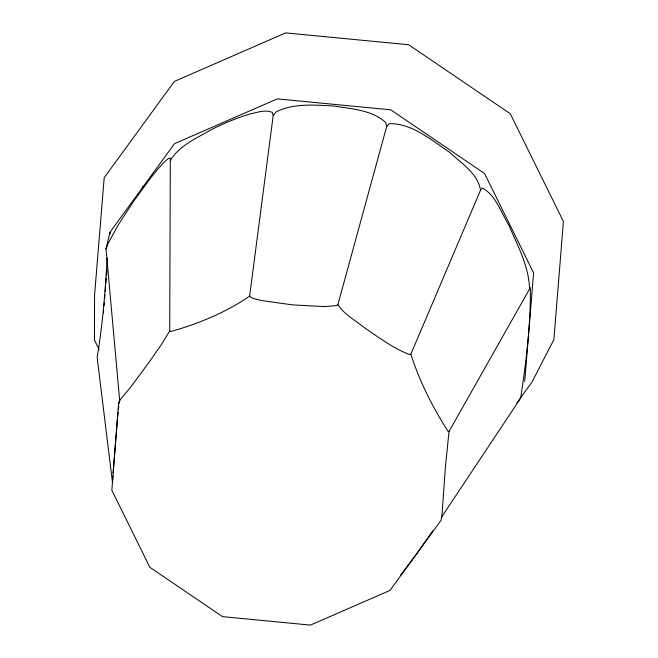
<?xml version="1.0" encoding="UTF-8"?>
<svg xmlns="http://www.w3.org/2000/svg" width="658" height="658" viewBox="0 0 658 658"><rect width="100%" height="100%" fill="white"/><g stroke="black" fill="none" stroke-linecap="round" stroke-linejoin="round"><path stroke-width="0.99" d="M118.506 404.3L120.167 399.784L131.181 386.493L150.09 360.831L161.605 344.233L169.715 330.966L170.315 157.986L167.971 158.775L163.603 162.699L157.509 169.468L150.098 178.639L133.426 201.537L118.037 225.266L108.068 243.46L106.028 248.856L119.6 399.793L118.506 404.3L111.852 490.292L149.851 567.295L222.536 616.636L310.453 625.1L390.029 590.407L441.016 520.379L441.937 515.601L445.4 467.122L449.019 431.492L530.356 287.571C530.809 324.443 526.129 361.596 520.684 398.098L441.345 517.427M529.567 289.619C529.139 266.671 517.632 245.516 508.683 224.88C500.993 212.526 495.787 195.146 482.298 188.007L480.521 190.211L410.872 354.177C419.442 381.311 432.693 407.409 448.09 431.344L449.019 431.492M112.559 482.33L112.872 475.964M107.147 258.043C105.28 291.247 102.681 324.526 97.137 357.335L112.436 482.133M113.061 472.995L117.461 419.121M103.446 313.011L103.61 310.963M104.03 305.847L104.277 302.779M104.614 298.683L104.951 294.587M105.206 291.519L105.625 286.403M105.872 283.335L106.292 278.211M106.547 275.143L106.966 270.027M109.902 234.207L110.067 232.159L174.51 143.674L277.24 98.889L390.72 109.812L484.559 173.515L533.605 272.922L524.722 381.401M117.634 417.23L118.103 412.476M118.391 409.605L118.794 405.928M169.715 330.966L170.8 331.542C198.362 323.744 226.056 312.427 249.621 296.133L273.193 115.586L272.387 112.46C265.421 109.302 257.706 112.444 250.665 113.76C237.324 117.675 224.51 123.112 212.057 129.248C197.342 137.909 179.56 145.147 170.471 160.371M110.067 232.159L106.028 248.856L106.818 246.816M142.284 187.917L142.687 186.255M410.872 354.177L409.35 354.498C392.81 348.123 378.482 337.176 363.882 327.347C355.123 320.101 344.101 314.359 337.883 304.629L386.682 126.509L389.223 123.704C411.513 122.923 431.689 140.286 449.266 152.08C460.97 162.987 477.774 173.293 480.521 190.211M432.923 530.702L415.955 554.793L400.434 575.396M516.81 402.967L531.935 382.191L553.888 339.569L563.413 221.442L510.271 113.744L408.61 44.736L285.662 32.9L174.362 81.419L104.194 177.718L94.555 295.368L94.472 340.096L99.128 349.645M273.193 115.586L276.072 111.885C293.731 103.051 314.475 105.058 333.581 106.012C351.339 108.792 371.663 109.919 385.695 122.429L386.682 126.509M337.883 304.629L336.098 305.657L324.188 306.579L292.662 304.893L261.769 300.566L254.983 298.962L250.838 297.449L249.621 296.133M119.6 399.793L120.167 399.784"/></g></svg>
